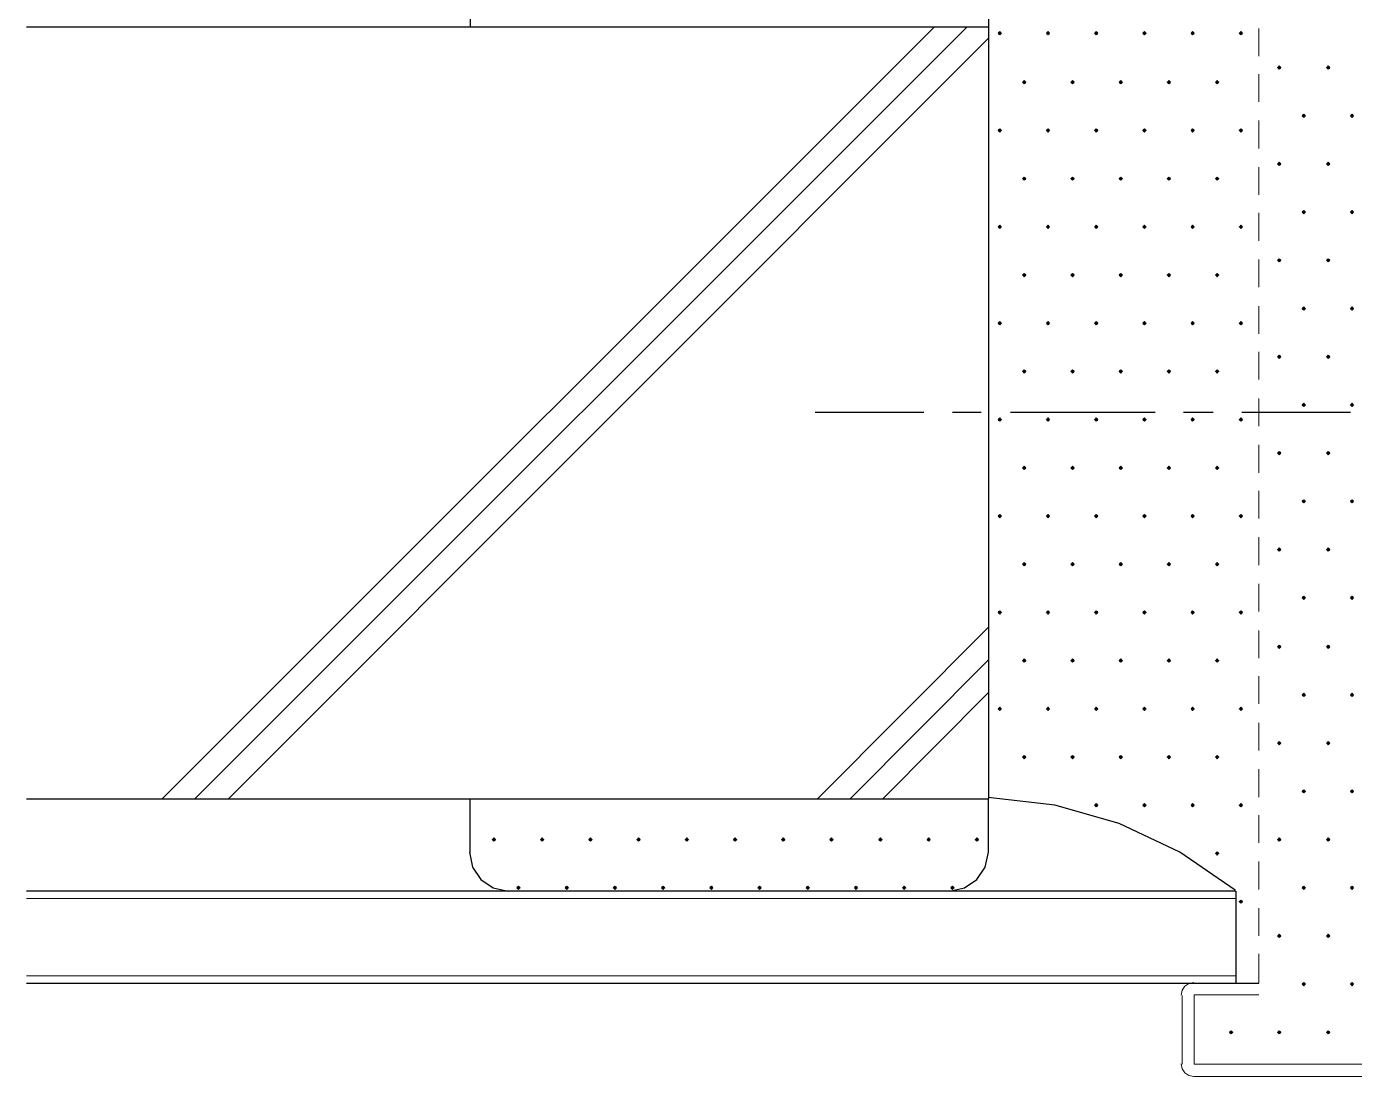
# Model space of a CAD drawing. Header units: millimetres. Extents: x 0 to 420, y 0 to 297.
# Drawn here: x 44.34 to 78.74, y 209.21 to 236.41 of the extents above; entities that cross this region are included whole.
import ezdxf

# ---------------------------------------------------------------- set-up
doc = ezdxf.new("R2010")
doc.units = ezdxf.units.MM

msp = doc.modelspace()

# ---------------------------------------------------------------- hatches: boundary and pattern name
for points in [[(69.554, 236.283), (69.533, 236.262), (69.511, 236.241), (69.533, 236.22), (69.554, 236.199), (69.575, 236.22), (69.596, 236.241), (69.575, 236.262), (69.554, 236.283)], [(70.803, 236.283), (70.781, 236.262), (70.76, 236.241), (70.781, 236.22), (70.803, 236.199), (70.824, 236.22), (70.845, 236.241), (70.824, 236.262), (70.803, 236.283)], [(72.051, 236.283), (72.03, 236.262), (72.009, 236.241), (72.03, 236.22), (72.051, 236.199), (72.073, 236.22), (72.094, 236.241), (72.073, 236.262), (72.051, 236.283)], [(73.3, 236.283), (73.279, 236.262), (73.258, 236.241), (73.279, 236.22), (73.3, 236.199), (73.321, 236.22), (73.343, 236.241), (73.321, 236.262), (73.3, 236.283)], [(74.549, 236.283), (74.528, 236.262), (74.507, 236.241), (74.528, 236.22), (74.549, 236.199), (74.57, 236.22), (74.591, 236.241), (74.57, 236.262), (74.549, 236.283)], [(75.798, 236.283), (75.777, 236.262), (75.756, 236.241), (75.777, 236.22), (75.798, 236.199), (75.819, 236.22), (75.84, 236.241), (75.819, 236.262), (75.798, 236.283)], [(76.793, 235.395), (76.771, 235.373), (76.75, 235.352), (76.771, 235.331), (76.793, 235.31), (76.814, 235.331), (76.835, 235.352), (76.814, 235.373), (76.793, 235.395)], [(78.063, 235.395), (78.042, 235.373), (78.02, 235.352), (78.042, 235.331), (78.063, 235.31), (78.084, 235.331), (78.105, 235.352), (78.084, 235.373), (78.063, 235.395)], [(70.189, 235.013), (70.168, 234.992), (70.146, 234.971), (70.168, 234.95), (70.189, 234.929), (70.21, 234.95), (70.231, 234.971), (70.21, 234.992), (70.189, 235.013)], [(71.438, 235.013), (71.416, 234.992), (71.395, 234.971), (71.416, 234.95), (71.438, 234.929), (71.459, 234.95), (71.48, 234.971), (71.459, 234.992), (71.438, 235.013)], [(72.686, 235.013), (72.665, 234.992), (72.644, 234.971), (72.665, 234.95), (72.686, 234.929), (72.708, 234.95), (72.729, 234.971), (72.708, 234.992), (72.686, 235.013)], [(73.935, 235.013), (73.914, 234.992), (73.893, 234.971), (73.914, 234.95), (73.935, 234.929), (73.956, 234.95), (73.978, 234.971), (73.956, 234.992), (73.935, 235.013)], [(75.184, 235.013), (75.163, 234.992), (75.142, 234.971), (75.163, 234.95), (75.184, 234.929), (75.205, 234.95), (75.226, 234.971), (75.205, 234.992), (75.184, 235.013)], [(77.428, 234.146), (77.407, 234.124), (77.385, 234.103), (77.407, 234.082), (77.428, 234.061), (77.449, 234.082), (77.47, 234.103), (77.449, 234.124), (77.428, 234.146)], [(78.677, 234.146), (78.655, 234.124), (78.634, 234.103), (78.655, 234.082), (78.677, 234.061), (78.698, 234.082), (78.719, 234.103), (78.698, 234.124), (78.677, 234.146)], [(69.554, 233.765), (69.533, 233.743), (69.511, 233.722), (69.533, 233.701), (69.554, 233.68), (69.575, 233.701), (69.596, 233.722), (69.575, 233.743), (69.554, 233.765)], [(70.803, 233.765), (70.781, 233.743), (70.76, 233.722), (70.781, 233.701), (70.803, 233.68), (70.824, 233.701), (70.845, 233.722), (70.824, 233.743), (70.803, 233.765)], [(72.051, 233.765), (72.03, 233.743), (72.009, 233.722), (72.03, 233.701), (72.051, 233.68), (72.073, 233.701), (72.094, 233.722), (72.073, 233.743), (72.051, 233.765)], [(73.3, 233.765), (73.279, 233.743), (73.258, 233.722), (73.279, 233.701), (73.3, 233.68), (73.321, 233.701), (73.343, 233.722), (73.321, 233.743), (73.3, 233.765)], [(74.549, 233.765), (74.528, 233.743), (74.507, 233.722), (74.528, 233.701), (74.549, 233.68), (74.57, 233.701), (74.591, 233.722), (74.57, 233.743), (74.549, 233.765)], [(75.798, 233.765), (75.777, 233.743), (75.756, 233.722), (75.777, 233.701), (75.798, 233.68), (75.819, 233.701), (75.84, 233.722), (75.819, 233.743), (75.798, 233.765)], [(76.793, 232.897), (76.771, 232.876), (76.75, 232.854), (76.771, 232.833), (76.793, 232.812), (76.814, 232.833), (76.835, 232.854), (76.814, 232.876), (76.793, 232.897)], [(78.063, 232.897), (78.042, 232.876), (78.02, 232.854), (78.042, 232.833), (78.063, 232.812), (78.084, 232.833), (78.105, 232.854), (78.084, 232.876), (78.063, 232.897)], [(70.189, 232.516), (70.168, 232.495), (70.146, 232.473), (70.168, 232.452), (70.189, 232.431), (70.21, 232.452), (70.231, 232.473), (70.21, 232.495), (70.189, 232.516)], [(71.438, 232.516), (71.416, 232.495), (71.395, 232.473), (71.416, 232.452), (71.438, 232.431), (71.459, 232.452), (71.48, 232.473), (71.459, 232.495), (71.438, 232.516)], [(72.686, 232.516), (72.665, 232.495), (72.644, 232.473), (72.665, 232.452), (72.686, 232.431), (72.708, 232.452), (72.729, 232.473), (72.708, 232.495), (72.686, 232.516)], [(73.935, 232.516), (73.914, 232.495), (73.893, 232.473), (73.914, 232.452), (73.935, 232.431), (73.956, 232.452), (73.978, 232.473), (73.956, 232.495), (73.935, 232.516)], [(75.184, 232.516), (75.163, 232.495), (75.142, 232.473), (75.163, 232.452), (75.184, 232.431), (75.205, 232.452), (75.226, 232.473), (75.205, 232.495), (75.184, 232.516)], [(77.428, 231.648), (77.407, 231.627), (77.385, 231.606), (77.407, 231.584), (77.428, 231.563), (77.449, 231.584), (77.47, 231.606), (77.449, 231.627), (77.428, 231.648)], [(78.677, 231.648), (78.655, 231.627), (78.634, 231.606), (78.655, 231.584), (78.677, 231.563), (78.698, 231.584), (78.719, 231.606), (78.698, 231.627), (78.677, 231.648)], [(69.554, 231.267), (69.533, 231.246), (69.511, 231.225), (69.533, 231.204), (69.554, 231.182), (69.575, 231.204), (69.596, 231.225), (69.575, 231.246), (69.554, 231.267)], [(70.803, 231.267), (70.781, 231.246), (70.76, 231.225), (70.781, 231.204), (70.803, 231.182), (70.824, 231.204), (70.845, 231.225), (70.824, 231.246), (70.803, 231.267)], [(72.051, 231.267), (72.03, 231.246), (72.009, 231.225), (72.03, 231.204), (72.051, 231.182), (72.073, 231.204), (72.094, 231.225), (72.073, 231.246), (72.051, 231.267)], [(73.3, 231.267), (73.279, 231.246), (73.258, 231.225), (73.279, 231.204), (73.3, 231.182), (73.321, 231.204), (73.343, 231.225), (73.321, 231.246), (73.3, 231.267)], [(74.549, 231.267), (74.528, 231.246), (74.507, 231.225), (74.528, 231.204), (74.549, 231.182), (74.57, 231.204), (74.591, 231.225), (74.57, 231.246), (74.549, 231.267)], [(75.798, 231.267), (75.777, 231.246), (75.756, 231.225), (75.777, 231.204), (75.798, 231.182), (75.819, 231.204), (75.84, 231.225), (75.819, 231.246), (75.798, 231.267)], [(76.793, 230.399), (76.771, 230.378), (76.75, 230.357), (76.771, 230.336), (76.793, 230.314), (76.814, 230.336), (76.835, 230.357), (76.814, 230.378), (76.793, 230.399)], [(78.063, 230.399), (78.042, 230.378), (78.02, 230.357), (78.042, 230.336), (78.063, 230.314), (78.084, 230.336), (78.105, 230.357), (78.084, 230.378), (78.063, 230.399)], [(70.189, 230.018), (70.168, 229.997), (70.146, 229.976), (70.168, 229.955), (70.189, 229.933), (70.21, 229.955), (70.231, 229.976), (70.21, 229.997), (70.189, 230.018)], [(71.438, 230.018), (71.416, 229.997), (71.395, 229.976), (71.416, 229.955), (71.438, 229.933), (71.459, 229.955), (71.48, 229.976), (71.459, 229.997), (71.438, 230.018)], [(72.686, 230.018), (72.665, 229.997), (72.644, 229.976), (72.665, 229.955), (72.686, 229.933), (72.708, 229.955), (72.729, 229.976), (72.708, 229.997), (72.686, 230.018)], [(73.935, 230.018), (73.914, 229.997), (73.893, 229.976), (73.914, 229.955), (73.935, 229.933), (73.956, 229.955), (73.978, 229.976), (73.956, 229.997), (73.935, 230.018)], [(75.184, 230.018), (75.163, 229.997), (75.142, 229.976), (75.163, 229.955), (75.184, 229.933), (75.205, 229.955), (75.226, 229.976), (75.205, 229.997), (75.184, 230.018)], [(77.428, 229.15), (77.407, 229.129), (77.385, 229.108), (77.407, 229.087), (77.428, 229.066), (77.449, 229.087), (77.47, 229.108), (77.449, 229.129), (77.428, 229.15)], [(78.677, 229.15), (78.655, 229.129), (78.634, 229.108), (78.655, 229.087), (78.677, 229.066), (78.698, 229.087), (78.719, 229.108), (78.698, 229.129), (78.677, 229.15)], [(69.554, 228.769), (69.533, 228.748), (69.511, 228.727), (69.533, 228.706), (69.554, 228.685), (69.575, 228.706), (69.596, 228.727), (69.575, 228.748), (69.554, 228.769)], [(70.803, 228.769), (70.781, 228.748), (70.76, 228.727), (70.781, 228.706), (70.803, 228.685), (70.824, 228.706), (70.845, 228.727), (70.824, 228.748), (70.803, 228.769)], [(72.051, 228.769), (72.03, 228.748), (72.009, 228.727), (72.03, 228.706), (72.051, 228.685), (72.073, 228.706), (72.094, 228.727), (72.073, 228.748), (72.051, 228.769)], [(73.3, 228.769), (73.279, 228.748), (73.258, 228.727), (73.279, 228.706), (73.3, 228.685), (73.321, 228.706), (73.343, 228.727), (73.321, 228.748), (73.3, 228.769)], [(74.549, 228.769), (74.528, 228.748), (74.507, 228.727), (74.528, 228.706), (74.549, 228.685), (74.57, 228.706), (74.591, 228.727), (74.57, 228.748), (74.549, 228.769)], [(75.798, 228.769), (75.777, 228.748), (75.756, 228.727), (75.777, 228.706), (75.798, 228.685), (75.819, 228.706), (75.84, 228.727), (75.819, 228.748), (75.798, 228.769)], [(76.793, 227.901), (76.771, 227.88), (76.75, 227.859), (76.771, 227.838), (76.793, 227.817), (76.814, 227.838), (76.835, 227.859), (76.814, 227.88), (76.793, 227.901)], [(78.063, 227.901), (78.042, 227.88), (78.02, 227.859), (78.042, 227.838), (78.063, 227.817), (78.084, 227.838), (78.105, 227.859), (78.084, 227.88), (78.063, 227.901)], [(70.189, 227.521), (70.168, 227.499), (70.146, 227.478), (70.168, 227.457), (70.189, 227.436), (70.21, 227.457), (70.231, 227.478), (70.21, 227.499), (70.189, 227.521)], [(71.438, 227.521), (71.416, 227.499), (71.395, 227.478), (71.416, 227.457), (71.438, 227.436), (71.459, 227.457), (71.48, 227.478), (71.459, 227.499), (71.438, 227.521)], [(72.686, 227.521), (72.665, 227.499), (72.644, 227.478), (72.665, 227.457), (72.686, 227.436), (72.708, 227.457), (72.729, 227.478), (72.708, 227.499), (72.686, 227.521)], [(73.935, 227.521), (73.914, 227.499), (73.893, 227.478), (73.914, 227.457), (73.935, 227.436), (73.956, 227.457), (73.978, 227.478), (73.956, 227.499), (73.935, 227.521)], [(75.184, 227.521), (75.163, 227.499), (75.142, 227.478), (75.163, 227.457), (75.184, 227.436), (75.205, 227.457), (75.226, 227.478), (75.205, 227.499), (75.184, 227.521)], [(77.428, 226.653), (77.407, 226.631), (77.385, 226.61), (77.407, 226.589), (77.428, 226.568), (77.449, 226.589), (77.47, 226.61), (77.449, 226.631), (77.428, 226.653)], [(78.677, 226.653), (78.655, 226.631), (78.634, 226.61), (78.655, 226.589), (78.677, 226.568), (78.698, 226.589), (78.719, 226.61), (78.698, 226.631), (78.677, 226.653)], [(69.554, 226.272), (69.533, 226.25), (69.511, 226.229), (69.533, 226.208), (69.554, 226.187), (69.575, 226.208), (69.596, 226.229), (69.575, 226.25), (69.554, 226.272)], [(70.803, 226.272), (70.781, 226.25), (70.76, 226.229), (70.781, 226.208), (70.803, 226.187), (70.824, 226.208), (70.845, 226.229), (70.824, 226.25), (70.803, 226.272)], [(72.051, 226.272), (72.03, 226.25), (72.009, 226.229), (72.03, 226.208), (72.051, 226.187), (72.073, 226.208), (72.094, 226.229), (72.073, 226.25), (72.051, 226.272)], [(73.3, 226.272), (73.279, 226.25), (73.258, 226.229), (73.279, 226.208), (73.3, 226.187), (73.321, 226.208), (73.343, 226.229), (73.321, 226.25), (73.3, 226.272)], [(74.549, 226.272), (74.528, 226.25), (74.507, 226.229), (74.528, 226.208), (74.549, 226.187), (74.57, 226.208), (74.591, 226.229), (74.57, 226.25), (74.549, 226.272)], [(75.798, 226.272), (75.777, 226.25), (75.756, 226.229), (75.777, 226.208), (75.798, 226.187), (75.819, 226.208), (75.84, 226.229), (75.819, 226.25), (75.798, 226.272)], [(76.793, 225.404), (76.771, 225.383), (76.75, 225.362), (76.771, 225.34), (76.793, 225.319), (76.814, 225.34), (76.835, 225.362), (76.814, 225.383), (76.793, 225.404)], [(78.063, 225.404), (78.042, 225.383), (78.02, 225.362), (78.042, 225.34), (78.063, 225.319), (78.084, 225.34), (78.105, 225.362), (78.084, 225.383), (78.063, 225.404)], [(70.189, 225.023), (70.168, 225.002), (70.146, 224.98), (70.168, 224.959), (70.189, 224.938), (70.21, 224.959), (70.231, 224.98), (70.21, 225.002), (70.189, 225.023)], [(71.438, 225.023), (71.416, 225.002), (71.395, 224.98), (71.416, 224.959), (71.438, 224.938), (71.459, 224.959), (71.48, 224.98), (71.459, 225.002), (71.438, 225.023)], [(72.686, 225.023), (72.665, 225.002), (72.644, 224.98), (72.665, 224.959), (72.686, 224.938), (72.708, 224.959), (72.729, 224.98), (72.708, 225.002), (72.686, 225.023)], [(73.935, 225.023), (73.914, 225.002), (73.893, 224.98), (73.914, 224.959), (73.935, 224.938), (73.956, 224.959), (73.978, 224.98), (73.956, 225.002), (73.935, 225.023)], [(75.184, 225.023), (75.163, 225.002), (75.142, 224.98), (75.163, 224.959), (75.184, 224.938), (75.205, 224.959), (75.226, 224.98), (75.205, 225.002), (75.184, 225.023)], [(77.428, 224.155), (77.407, 224.134), (77.385, 224.113), (77.407, 224.091), (77.428, 224.07), (77.449, 224.091), (77.47, 224.113), (77.449, 224.134), (77.428, 224.155)], [(78.677, 224.155), (78.655, 224.134), (78.634, 224.113), (78.655, 224.091), (78.677, 224.07), (78.698, 224.091), (78.719, 224.113), (78.698, 224.134), (78.677, 224.155)], [(69.554, 223.774), (69.533, 223.753), (69.511, 223.732), (69.533, 223.711), (69.554, 223.689), (69.575, 223.711), (69.596, 223.732), (69.575, 223.753), (69.554, 223.774)], [(70.803, 223.774), (70.781, 223.753), (70.76, 223.732), (70.781, 223.711), (70.803, 223.689), (70.824, 223.711), (70.845, 223.732), (70.824, 223.753), (70.803, 223.774)], [(72.051, 223.774), (72.03, 223.753), (72.009, 223.732), (72.03, 223.711), (72.051, 223.689), (72.073, 223.711), (72.094, 223.732), (72.073, 223.753), (72.051, 223.774)], [(73.3, 223.774), (73.279, 223.753), (73.258, 223.732), (73.279, 223.711), (73.3, 223.689), (73.321, 223.711), (73.343, 223.732), (73.321, 223.753), (73.3, 223.774)], [(74.549, 223.774), (74.528, 223.753), (74.507, 223.732), (74.528, 223.711), (74.549, 223.689), (74.57, 223.711), (74.591, 223.732), (74.57, 223.753), (74.549, 223.774)], [(75.798, 223.774), (75.777, 223.753), (75.756, 223.732), (75.777, 223.711), (75.798, 223.689), (75.819, 223.711), (75.84, 223.732), (75.819, 223.753), (75.798, 223.774)], [(76.793, 222.906), (76.771, 222.885), (76.75, 222.864), (76.771, 222.843), (76.793, 222.821), (76.814, 222.843), (76.835, 222.864), (76.814, 222.885), (76.793, 222.906)], [(78.063, 222.906), (78.042, 222.885), (78.02, 222.864), (78.042, 222.843), (78.063, 222.821), (78.084, 222.843), (78.105, 222.864), (78.084, 222.885), (78.063, 222.906)], [(70.189, 222.525), (70.168, 222.504), (70.146, 222.483), (70.168, 222.462), (70.189, 222.44), (70.21, 222.462), (70.231, 222.483), (70.21, 222.504), (70.189, 222.525)], [(71.438, 222.525), (71.416, 222.504), (71.395, 222.483), (71.416, 222.462), (71.438, 222.44), (71.459, 222.462), (71.48, 222.483), (71.459, 222.504), (71.438, 222.525)], [(72.686, 222.525), (72.665, 222.504), (72.644, 222.483), (72.665, 222.462), (72.686, 222.44), (72.708, 222.462), (72.729, 222.483), (72.708, 222.504), (72.686, 222.525)], [(73.935, 222.525), (73.914, 222.504), (73.893, 222.483), (73.914, 222.462), (73.935, 222.44), (73.956, 222.462), (73.978, 222.483), (73.956, 222.504), (73.935, 222.525)], [(75.184, 222.525), (75.163, 222.504), (75.142, 222.483), (75.163, 222.462), (75.184, 222.44), (75.205, 222.462), (75.226, 222.483), (75.205, 222.504), (75.184, 222.525)], [(77.428, 221.657), (77.407, 221.636), (77.385, 221.615), (77.407, 221.594), (77.428, 221.573), (77.449, 221.594), (77.47, 221.615), (77.449, 221.636), (77.428, 221.657)], [(78.677, 221.657), (78.655, 221.636), (78.634, 221.615), (78.655, 221.594), (78.677, 221.573), (78.698, 221.594), (78.719, 221.615), (78.698, 221.636), (78.677, 221.657)], [(69.554, 221.276), (69.533, 221.255), (69.511, 221.234), (69.533, 221.213), (69.554, 221.192), (69.575, 221.213), (69.596, 221.234), (69.575, 221.255), (69.554, 221.276)], [(70.803, 221.276), (70.781, 221.255), (70.76, 221.234), (70.781, 221.213), (70.803, 221.192), (70.824, 221.213), (70.845, 221.234), (70.824, 221.255), (70.803, 221.276)], [(72.051, 221.276), (72.03, 221.255), (72.009, 221.234), (72.03, 221.213), (72.051, 221.192), (72.073, 221.213), (72.094, 221.234), (72.073, 221.255), (72.051, 221.276)], [(73.3, 221.276), (73.279, 221.255), (73.258, 221.234), (73.279, 221.213), (73.3, 221.192), (73.321, 221.213), (73.343, 221.234), (73.321, 221.255), (73.3, 221.276)], [(74.549, 221.276), (74.528, 221.255), (74.507, 221.234), (74.528, 221.213), (74.549, 221.192), (74.57, 221.213), (74.591, 221.234), (74.57, 221.255), (74.549, 221.276)], [(75.798, 221.276), (75.777, 221.255), (75.756, 221.234), (75.777, 221.213), (75.798, 221.192), (75.819, 221.213), (75.84, 221.234), (75.819, 221.255), (75.798, 221.276)], [(76.793, 220.387), (76.771, 220.366), (76.75, 220.345), (76.771, 220.324), (76.793, 220.303), (76.814, 220.324), (76.835, 220.345), (76.814, 220.366), (76.793, 220.387)], [(78.063, 220.387), (78.042, 220.366), (78.02, 220.345), (78.042, 220.324), (78.063, 220.303), (78.084, 220.324), (78.105, 220.345), (78.084, 220.366), (78.063, 220.387)], [(70.189, 220.028), (70.168, 220.006), (70.146, 219.985), (70.168, 219.964), (70.189, 219.943), (70.21, 219.964), (70.231, 219.985), (70.21, 220.006), (70.189, 220.028)], [(71.438, 220.028), (71.416, 220.006), (71.395, 219.985), (71.416, 219.964), (71.438, 219.943), (71.459, 219.964), (71.48, 219.985), (71.459, 220.006), (71.438, 220.028)], [(72.686, 220.028), (72.665, 220.006), (72.644, 219.985), (72.665, 219.964), (72.686, 219.943), (72.708, 219.964), (72.729, 219.985), (72.708, 220.006), (72.686, 220.028)], [(73.935, 220.028), (73.914, 220.006), (73.893, 219.985), (73.914, 219.964), (73.935, 219.943), (73.956, 219.964), (73.978, 219.985), (73.956, 220.006), (73.935, 220.028)], [(75.184, 220.028), (75.163, 220.006), (75.142, 219.985), (75.163, 219.964), (75.184, 219.943), (75.205, 219.964), (75.226, 219.985), (75.205, 220.006), (75.184, 220.028)], [(77.428, 219.138), (77.407, 219.117), (77.385, 219.096), (77.407, 219.075), (77.428, 219.054), (77.449, 219.075), (77.47, 219.096), (77.449, 219.117), (77.428, 219.138)], [(78.677, 219.138), (78.655, 219.117), (78.634, 219.096), (78.655, 219.075), (78.677, 219.054), (78.698, 219.075), (78.719, 219.096), (78.698, 219.117), (78.677, 219.138)], [(69.554, 218.779), (69.533, 218.757), (69.511, 218.736), (69.533, 218.715), (69.554, 218.694), (69.575, 218.715), (69.596, 218.736), (69.575, 218.757), (69.554, 218.779)], [(70.803, 218.779), (70.781, 218.757), (70.76, 218.736), (70.781, 218.715), (70.803, 218.694), (70.824, 218.715), (70.845, 218.736), (70.824, 218.757), (70.803, 218.779)], [(72.051, 218.779), (72.03, 218.757), (72.009, 218.736), (72.03, 218.715), (72.051, 218.694), (72.073, 218.715), (72.094, 218.736), (72.073, 218.757), (72.051, 218.779)], [(73.3, 218.779), (73.279, 218.757), (73.258, 218.736), (73.279, 218.715), (73.3, 218.694), (73.321, 218.715), (73.343, 218.736), (73.321, 218.757), (73.3, 218.779)], [(74.549, 218.779), (74.528, 218.757), (74.507, 218.736), (74.528, 218.715), (74.549, 218.694), (74.57, 218.715), (74.591, 218.736), (74.57, 218.757), (74.549, 218.779)], [(75.798, 218.779), (75.777, 218.757), (75.756, 218.736), (75.777, 218.715), (75.798, 218.694), (75.819, 218.715), (75.84, 218.736), (75.819, 218.757), (75.798, 218.779)], [(76.793, 217.89), (76.771, 217.868), (76.75, 217.847), (76.771, 217.826), (76.793, 217.805), (76.814, 217.826), (76.835, 217.847), (76.814, 217.868), (76.793, 217.89)], [(78.063, 217.89), (78.042, 217.868), (78.02, 217.847), (78.042, 217.826), (78.063, 217.805), (78.084, 217.826), (78.105, 217.847), (78.084, 217.868), (78.063, 217.89)], [(70.189, 217.53), (70.168, 217.509), (70.146, 217.487), (70.168, 217.466), (70.189, 217.445), (70.21, 217.466), (70.231, 217.487), (70.21, 217.509), (70.189, 217.53)], [(71.438, 217.53), (71.416, 217.509), (71.395, 217.487), (71.416, 217.466), (71.438, 217.445), (71.459, 217.466), (71.48, 217.487), (71.459, 217.509), (71.438, 217.53)], [(72.686, 217.53), (72.665, 217.509), (72.644, 217.487), (72.665, 217.466), (72.686, 217.445), (72.708, 217.466), (72.729, 217.487), (72.708, 217.509), (72.686, 217.53)], [(73.935, 217.53), (73.914, 217.509), (73.893, 217.487), (73.914, 217.466), (73.935, 217.445), (73.956, 217.466), (73.978, 217.487), (73.956, 217.509), (73.935, 217.53)], [(75.184, 217.53), (75.163, 217.509), (75.142, 217.487), (75.163, 217.466), (75.184, 217.445), (75.205, 217.466), (75.226, 217.487), (75.205, 217.509), (75.184, 217.53)], [(77.428, 216.641), (77.407, 216.62), (77.385, 216.598), (77.407, 216.577), (77.428, 216.556), (77.449, 216.577), (77.47, 216.598), (77.449, 216.62), (77.428, 216.641)], [(78.677, 216.641), (78.655, 216.62), (78.634, 216.598), (78.655, 216.577), (78.677, 216.556), (78.698, 216.577), (78.719, 216.598), (78.698, 216.62), (78.677, 216.641)], [(72.051, 216.281), (72.03, 216.26), (72.009, 216.239), (72.03, 216.217), (72.051, 216.196), (72.073, 216.217), (72.094, 216.239), (72.073, 216.26), (72.051, 216.281)], [(73.3, 216.281), (73.279, 216.26), (73.258, 216.239), (73.279, 216.217), (73.3, 216.196), (73.321, 216.217), (73.343, 216.239), (73.321, 216.26), (73.3, 216.281)], [(74.549, 216.281), (74.528, 216.26), (74.507, 216.239), (74.528, 216.217), (74.549, 216.196), (74.57, 216.217), (74.591, 216.239), (74.57, 216.26), (74.549, 216.281)], [(75.798, 216.281), (75.777, 216.26), (75.756, 216.239), (75.777, 216.217), (75.798, 216.196), (75.819, 216.217), (75.84, 216.239), (75.819, 216.26), (75.798, 216.281)], [(56.452, 215.392), (56.43, 215.371), (56.409, 215.35), (56.43, 215.329), (56.452, 215.307), (56.473, 215.329), (56.494, 215.35), (56.473, 215.371), (56.452, 215.392)], [(57.7, 215.392), (57.679, 215.371), (57.658, 215.35), (57.679, 215.329), (57.7, 215.307), (57.721, 215.329), (57.743, 215.35), (57.721, 215.371), (57.7, 215.392)], [(58.949, 215.392), (58.928, 215.371), (58.907, 215.35), (58.928, 215.329), (58.949, 215.307), (58.97, 215.329), (58.992, 215.35), (58.97, 215.371), (58.949, 215.392)], [(60.198, 215.392), (60.177, 215.371), (60.156, 215.35), (60.177, 215.329), (60.198, 215.307), (60.219, 215.329), (60.24, 215.35), (60.219, 215.371), (60.198, 215.392)], [(61.447, 215.392), (61.426, 215.371), (61.404, 215.35), (61.426, 215.329), (61.447, 215.307), (61.468, 215.329), (61.489, 215.35), (61.468, 215.371), (61.447, 215.392)], [(62.696, 215.392), (62.675, 215.371), (62.653, 215.35), (62.675, 215.329), (62.696, 215.307), (62.717, 215.329), (62.738, 215.35), (62.717, 215.371), (62.696, 215.392)], [(63.945, 215.392), (63.923, 215.371), (63.902, 215.35), (63.923, 215.329), (63.945, 215.307), (63.966, 215.329), (63.987, 215.35), (63.966, 215.371), (63.945, 215.392)], [(65.193, 215.392), (65.172, 215.371), (65.151, 215.35), (65.172, 215.329), (65.193, 215.307), (65.215, 215.329), (65.236, 215.35), (65.215, 215.371), (65.193, 215.392)], [(66.463, 215.392), (66.442, 215.371), (66.421, 215.35), (66.442, 215.329), (66.463, 215.307), (66.485, 215.329), (66.506, 215.35), (66.485, 215.371), (66.463, 215.392)], [(67.712, 215.392), (67.691, 215.371), (67.67, 215.35), (67.691, 215.329), (67.712, 215.307), (67.733, 215.329), (67.754, 215.35), (67.733, 215.371), (67.712, 215.392)], [(68.961, 215.392), (68.94, 215.371), (68.919, 215.35), (68.94, 215.329), (68.961, 215.307), (68.982, 215.329), (69.003, 215.35), (68.982, 215.371), (68.961, 215.392)], [(76.793, 215.392), (76.771, 215.371), (76.75, 215.35), (76.771, 215.329), (76.793, 215.307), (76.814, 215.329), (76.835, 215.35), (76.814, 215.371), (76.793, 215.392)], [(78.063, 215.392), (78.042, 215.371), (78.02, 215.35), (78.042, 215.329), (78.063, 215.307), (78.084, 215.329), (78.105, 215.35), (78.084, 215.371), (78.063, 215.392)], [(75.184, 215.032), (75.163, 215.011), (75.142, 214.99), (75.163, 214.969), (75.184, 214.947), (75.205, 214.969), (75.226, 214.99), (75.205, 215.011), (75.184, 215.032)], [(57.087, 214.143), (57.065, 214.122), (57.044, 214.101), (57.065, 214.08), (57.087, 214.058), (57.108, 214.08), (57.129, 214.101), (57.108, 214.122), (57.087, 214.143)], [(58.335, 214.143), (58.314, 214.122), (58.293, 214.101), (58.314, 214.08), (58.335, 214.058), (58.357, 214.08), (58.378, 214.101), (58.357, 214.122), (58.335, 214.143)], [(59.584, 214.143), (59.563, 214.122), (59.542, 214.101), (59.563, 214.08), (59.584, 214.058), (59.605, 214.08), (59.627, 214.101), (59.605, 214.122), (59.584, 214.143)], [(60.833, 214.143), (60.812, 214.122), (60.791, 214.101), (60.812, 214.08), (60.833, 214.058), (60.854, 214.08), (60.875, 214.101), (60.854, 214.122), (60.833, 214.143)], [(62.082, 214.143), (62.061, 214.122), (62.04, 214.101), (62.061, 214.08), (62.082, 214.058), (62.103, 214.08), (62.124, 214.101), (62.103, 214.122), (62.082, 214.143)], [(63.331, 214.143), (63.31, 214.122), (63.288, 214.101), (63.31, 214.08), (63.331, 214.058), (63.352, 214.08), (63.373, 214.101), (63.352, 214.122), (63.331, 214.143)], [(64.579, 214.143), (64.558, 214.122), (64.537, 214.101), (64.558, 214.08), (64.579, 214.058), (64.601, 214.08), (64.622, 214.101), (64.601, 214.122), (64.579, 214.143)], [(65.828, 214.143), (65.807, 214.122), (65.786, 214.101), (65.807, 214.08), (65.828, 214.058), (65.85, 214.08), (65.871, 214.101), (65.85, 214.122), (65.828, 214.143)], [(67.077, 214.143), (67.056, 214.122), (67.035, 214.101), (67.056, 214.08), (67.077, 214.058), (67.098, 214.08), (67.12, 214.101), (67.098, 214.122), (67.077, 214.143)], [(68.326, 214.143), (68.305, 214.122), (68.284, 214.101), (68.305, 214.08), (68.326, 214.058), (68.347, 214.08), (68.368, 214.101), (68.347, 214.122), (68.326, 214.143)], [(77.428, 214.143), (77.407, 214.122), (77.385, 214.101), (77.407, 214.08), (77.428, 214.058), (77.449, 214.08), (77.47, 214.101), (77.449, 214.122), (77.428, 214.143)], [(78.677, 214.143), (78.655, 214.122), (78.634, 214.101), (78.655, 214.08), (78.677, 214.058), (78.698, 214.08), (78.719, 214.101), (78.698, 214.122), (78.677, 214.143)], [(75.798, 213.783), (75.777, 213.762), (75.756, 213.741), (75.777, 213.72), (75.798, 213.699), (75.819, 213.72), (75.84, 213.741), (75.819, 213.762), (75.798, 213.783)], [(76.793, 212.894), (76.771, 212.873), (76.75, 212.852), (76.771, 212.831), (76.793, 212.81), (76.814, 212.831), (76.835, 212.852), (76.814, 212.873), (76.793, 212.894)], [(78.063, 212.894), (78.042, 212.873), (78.02, 212.852), (78.042, 212.831), (78.063, 212.81), (78.084, 212.831), (78.105, 212.852), (78.084, 212.873), (78.063, 212.894)], [(77.428, 211.646), (77.407, 211.624), (77.385, 211.603), (77.407, 211.582), (77.428, 211.561), (77.449, 211.582), (77.47, 211.603), (77.449, 211.624), (77.428, 211.646)], [(78.677, 211.646), (78.655, 211.624), (78.634, 211.603), (78.655, 211.582), (78.677, 211.561), (78.698, 211.582), (78.719, 211.603), (78.698, 211.624), (78.677, 211.646)], [(75.544, 210.397), (75.523, 210.375), (75.502, 210.354), (75.523, 210.333), (75.544, 210.312), (75.565, 210.333), (75.586, 210.354), (75.565, 210.375), (75.544, 210.397)], [(76.793, 210.397), (76.771, 210.375), (76.75, 210.354), (76.771, 210.333), (76.793, 210.312), (76.814, 210.333), (76.835, 210.354), (76.814, 210.375), (76.793, 210.397)], [(78.063, 210.397), (78.042, 210.375), (78.02, 210.354), (78.042, 210.333), (78.063, 210.312), (78.084, 210.333), (78.105, 210.354), (78.084, 210.375), (78.063, 210.397)]]:
    msp.add_hatch(color=7).paths.add_polyline_path(points)

# ---------------------------------------------------------------- linework, layer by layer
at = {"lineweight": 30}
for points in [[(55.838, 237.807), (55.838, 236.411)], [(69.257, 237.807), (69.257, 236.411)], [(55.838, 215.011), (55.838, 216.408)], [(75.653, 214.042), (74.214, 215.025), (72.646, 215.761), (70.981, 216.237), (69.25, 216.443)], [(69.257, 215.011), (69.257, 216.408)], [(55.817, 215.022), (55.896, 214.63), (56.111, 214.311), (56.431, 214.095), (56.822, 214.016)], [(68.252, 214.016), (68.643, 214.095), (68.963, 214.311), (69.178, 214.63), (69.257, 215.022)], [(75.671, 214.016), (44.344, 214.016)], [(75.671, 214.016), (75.671, 211.624)], [(44.344, 211.624), (76.263, 211.624)]]:
    msp.add_lwpolyline(points, dxfattribs=at)
at = {"lineweight": 25}
for points in [[(44.344, 236.411), (69.257, 236.411)], [(69.257, 236.411), (69.257, 216.408)], [(64.77, 226.42), (67.585, 226.42)], [(68.326, 226.42), (69.067, 226.42)], [(69.829, 226.42), (73.575, 226.42)], [(74.316, 226.42), (75.078, 226.42)], [(75.819, 226.42), (78.634, 226.42)], [(44.344, 216.408), (69.257, 216.408)]]:
    msp.add_lwpolyline(points, dxfattribs=at)
at = {"lineweight": 13}
for points in [[(47.858, 216.408), (67.86, 236.411)], [(48.705, 216.408), (68.707, 236.411)], [(76.263, 235.648), (76.263, 236.368)], [(49.572, 216.408), (69.257, 236.114)], [(76.263, 234.463), (76.263, 235.183)], [(76.263, 233.257), (76.263, 233.976)], [(76.263, 232.05), (76.263, 232.77)], [(76.263, 230.865), (76.263, 231.584)], [(76.263, 229.658), (76.263, 230.378)], [(76.263, 228.452), (76.263, 229.171)], [(76.263, 227.266), (76.263, 227.986)], [(76.263, 226.06), (76.263, 226.78)], [(76.263, 224.854), (76.263, 225.573)], [(76.263, 223.668), (76.263, 224.388)], [(76.263, 222.462), (76.263, 223.181)], [(76.263, 221.255), (76.263, 221.975)], [(64.834, 216.408), (69.257, 220.853)], [(76.263, 220.049), (76.263, 220.768)], [(65.68, 216.408), (69.257, 220.006)], [(76.263, 218.863), (76.263, 219.583)], [(66.527, 216.408), (69.257, 219.16)], [(76.263, 217.657), (76.263, 218.376)], [(76.263, 216.45), (76.263, 217.17)], [(76.263, 215.265), (76.263, 215.985)], [(76.263, 214.058), (76.263, 214.778)], [(44.344, 213.826), (75.671, 213.826)], [(76.263, 212.852), (76.263, 213.572)], [(76.263, 211.624), (76.263, 212.386)], [(44.344, 211.815), (75.671, 211.815)], [(74.581, 211.646), (74.453, 211.62), (74.349, 211.549), (74.278, 211.445), (74.253, 211.317)], [(74.274, 211.307), (74.274, 209.529)], [(74.591, 211.328), (76.263, 211.328)], [(74.591, 209.529), (74.591, 211.328)], [(74.253, 209.539), (74.278, 209.412), (74.349, 209.307), (74.453, 209.237), (74.581, 209.211)], [(78.952, 209.529), (74.591, 209.529)], [(74.591, 209.211), (78.952, 209.211)]]:
    msp.add_lwpolyline(points, dxfattribs=at)
at = {"lineweight": 0}
for points in [[(69.554, 236.283), (69.533, 236.262), (69.511, 236.241), (69.533, 236.22), (69.554, 236.199), (69.575, 236.22), (69.596, 236.241), (69.575, 236.262)], [(70.803, 236.283), (70.781, 236.262), (70.76, 236.241), (70.781, 236.22), (70.803, 236.199), (70.824, 236.22), (70.845, 236.241), (70.824, 236.262)], [(72.051, 236.283), (72.03, 236.262), (72.009, 236.241), (72.03, 236.22), (72.051, 236.199), (72.073, 236.22), (72.094, 236.241), (72.073, 236.262)], [(73.3, 236.283), (73.279, 236.262), (73.258, 236.241), (73.279, 236.22), (73.3, 236.199), (73.321, 236.22), (73.343, 236.241), (73.321, 236.262)], [(74.549, 236.283), (74.528, 236.262), (74.507, 236.241), (74.528, 236.22), (74.549, 236.199), (74.57, 236.22), (74.591, 236.241), (74.57, 236.262)], [(75.798, 236.283), (75.777, 236.262), (75.756, 236.241), (75.777, 236.22), (75.798, 236.199), (75.819, 236.22), (75.84, 236.241), (75.819, 236.262)], [(76.793, 235.395), (76.771, 235.373), (76.75, 235.352), (76.771, 235.331), (76.793, 235.31), (76.814, 235.331), (76.835, 235.352), (76.814, 235.373)], [(78.063, 235.395), (78.042, 235.373), (78.02, 235.352), (78.042, 235.331), (78.063, 235.31), (78.084, 235.331), (78.105, 235.352), (78.084, 235.373)], [(70.189, 235.013), (70.168, 234.992), (70.146, 234.971), (70.168, 234.95), (70.189, 234.929), (70.21, 234.95), (70.231, 234.971), (70.21, 234.992)], [(71.438, 235.013), (71.416, 234.992), (71.395, 234.971), (71.416, 234.95), (71.438, 234.929), (71.459, 234.95), (71.48, 234.971), (71.459, 234.992)], [(72.686, 235.013), (72.665, 234.992), (72.644, 234.971), (72.665, 234.95), (72.686, 234.929), (72.708, 234.95), (72.729, 234.971), (72.708, 234.992)], [(73.935, 235.013), (73.914, 234.992), (73.893, 234.971), (73.914, 234.95), (73.935, 234.929), (73.956, 234.95), (73.978, 234.971), (73.956, 234.992)], [(75.184, 235.013), (75.163, 234.992), (75.142, 234.971), (75.163, 234.95), (75.184, 234.929), (75.205, 234.95), (75.226, 234.971), (75.205, 234.992)], [(77.428, 234.146), (77.407, 234.124), (77.385, 234.103), (77.407, 234.082), (77.428, 234.061), (77.449, 234.082), (77.47, 234.103), (77.449, 234.124)], [(78.677, 234.146), (78.655, 234.124), (78.634, 234.103), (78.655, 234.082), (78.677, 234.061), (78.698, 234.082), (78.719, 234.103), (78.698, 234.124)], [(69.554, 233.765), (69.533, 233.743), (69.511, 233.722), (69.533, 233.701), (69.554, 233.68), (69.575, 233.701), (69.596, 233.722), (69.575, 233.743)], [(70.803, 233.765), (70.781, 233.743), (70.76, 233.722), (70.781, 233.701), (70.803, 233.68), (70.824, 233.701), (70.845, 233.722), (70.824, 233.743)], [(72.051, 233.765), (72.03, 233.743), (72.009, 233.722), (72.03, 233.701), (72.051, 233.68), (72.073, 233.701), (72.094, 233.722), (72.073, 233.743)], [(73.3, 233.765), (73.279, 233.743), (73.258, 233.722), (73.279, 233.701), (73.3, 233.68), (73.321, 233.701), (73.343, 233.722), (73.321, 233.743)], [(74.549, 233.765), (74.528, 233.743), (74.507, 233.722), (74.528, 233.701), (74.549, 233.68), (74.57, 233.701), (74.591, 233.722), (74.57, 233.743)], [(75.798, 233.765), (75.777, 233.743), (75.756, 233.722), (75.777, 233.701), (75.798, 233.68), (75.819, 233.701), (75.84, 233.722), (75.819, 233.743)], [(76.793, 232.897), (76.771, 232.876), (76.75, 232.854), (76.771, 232.833), (76.793, 232.812), (76.814, 232.833), (76.835, 232.854), (76.814, 232.876)], [(78.063, 232.897), (78.042, 232.876), (78.02, 232.854), (78.042, 232.833), (78.063, 232.812), (78.084, 232.833), (78.105, 232.854), (78.084, 232.876)], [(70.189, 232.516), (70.168, 232.495), (70.146, 232.473), (70.168, 232.452), (70.189, 232.431), (70.21, 232.452), (70.231, 232.473), (70.21, 232.495)], [(71.438, 232.516), (71.416, 232.495), (71.395, 232.473), (71.416, 232.452), (71.438, 232.431), (71.459, 232.452), (71.48, 232.473), (71.459, 232.495)], [(72.686, 232.516), (72.665, 232.495), (72.644, 232.473), (72.665, 232.452), (72.686, 232.431), (72.708, 232.452), (72.729, 232.473), (72.708, 232.495)], [(73.935, 232.516), (73.914, 232.495), (73.893, 232.473), (73.914, 232.452), (73.935, 232.431), (73.956, 232.452), (73.978, 232.473), (73.956, 232.495)], [(75.184, 232.516), (75.163, 232.495), (75.142, 232.473), (75.163, 232.452), (75.184, 232.431), (75.205, 232.452), (75.226, 232.473), (75.205, 232.495)], [(77.428, 231.648), (77.407, 231.627), (77.385, 231.606), (77.407, 231.584), (77.428, 231.563), (77.449, 231.584), (77.47, 231.606), (77.449, 231.627)], [(78.677, 231.648), (78.655, 231.627), (78.634, 231.606), (78.655, 231.584), (78.677, 231.563), (78.698, 231.584), (78.719, 231.606), (78.698, 231.627)], [(69.554, 231.267), (69.533, 231.246), (69.511, 231.225), (69.533, 231.204), (69.554, 231.182), (69.575, 231.204), (69.596, 231.225), (69.575, 231.246)], [(70.803, 231.267), (70.781, 231.246), (70.76, 231.225), (70.781, 231.204), (70.803, 231.182), (70.824, 231.204), (70.845, 231.225), (70.824, 231.246)], [(72.051, 231.267), (72.03, 231.246), (72.009, 231.225), (72.03, 231.204), (72.051, 231.182), (72.073, 231.204), (72.094, 231.225), (72.073, 231.246)], [(73.3, 231.267), (73.279, 231.246), (73.258, 231.225), (73.279, 231.204), (73.3, 231.182), (73.321, 231.204), (73.343, 231.225), (73.321, 231.246)], [(74.549, 231.267), (74.528, 231.246), (74.507, 231.225), (74.528, 231.204), (74.549, 231.182), (74.57, 231.204), (74.591, 231.225), (74.57, 231.246)], [(75.798, 231.267), (75.777, 231.246), (75.756, 231.225), (75.777, 231.204), (75.798, 231.182), (75.819, 231.204), (75.84, 231.225), (75.819, 231.246)], [(76.793, 230.399), (76.771, 230.378), (76.75, 230.357), (76.771, 230.336), (76.793, 230.314), (76.814, 230.336), (76.835, 230.357), (76.814, 230.378)], [(78.063, 230.399), (78.042, 230.378), (78.02, 230.357), (78.042, 230.336), (78.063, 230.314), (78.084, 230.336), (78.105, 230.357), (78.084, 230.378)], [(70.189, 230.018), (70.168, 229.997), (70.146, 229.976), (70.168, 229.955), (70.189, 229.933), (70.21, 229.955), (70.231, 229.976), (70.21, 229.997)], [(71.438, 230.018), (71.416, 229.997), (71.395, 229.976), (71.416, 229.955), (71.438, 229.933), (71.459, 229.955), (71.48, 229.976), (71.459, 229.997)], [(72.686, 230.018), (72.665, 229.997), (72.644, 229.976), (72.665, 229.955), (72.686, 229.933), (72.708, 229.955), (72.729, 229.976), (72.708, 229.997)], [(73.935, 230.018), (73.914, 229.997), (73.893, 229.976), (73.914, 229.955), (73.935, 229.933), (73.956, 229.955), (73.978, 229.976), (73.956, 229.997)], [(75.184, 230.018), (75.163, 229.997), (75.142, 229.976), (75.163, 229.955), (75.184, 229.933), (75.205, 229.955), (75.226, 229.976), (75.205, 229.997)], [(77.428, 229.15), (77.407, 229.129), (77.385, 229.108), (77.407, 229.087), (77.428, 229.066), (77.449, 229.087), (77.47, 229.108), (77.449, 229.129)], [(78.677, 229.15), (78.655, 229.129), (78.634, 229.108), (78.655, 229.087), (78.677, 229.066), (78.698, 229.087), (78.719, 229.108), (78.698, 229.129)], [(69.554, 228.769), (69.533, 228.748), (69.511, 228.727), (69.533, 228.706), (69.554, 228.685), (69.575, 228.706), (69.596, 228.727), (69.575, 228.748)], [(70.803, 228.769), (70.781, 228.748), (70.76, 228.727), (70.781, 228.706), (70.803, 228.685), (70.824, 228.706), (70.845, 228.727), (70.824, 228.748)], [(72.051, 228.769), (72.03, 228.748), (72.009, 228.727), (72.03, 228.706), (72.051, 228.685), (72.073, 228.706), (72.094, 228.727), (72.073, 228.748)], [(73.3, 228.769), (73.279, 228.748), (73.258, 228.727), (73.279, 228.706), (73.3, 228.685), (73.321, 228.706), (73.343, 228.727), (73.321, 228.748)], [(74.549, 228.769), (74.528, 228.748), (74.507, 228.727), (74.528, 228.706), (74.549, 228.685), (74.57, 228.706), (74.591, 228.727), (74.57, 228.748)], [(75.798, 228.769), (75.777, 228.748), (75.756, 228.727), (75.777, 228.706), (75.798, 228.685), (75.819, 228.706), (75.84, 228.727), (75.819, 228.748)], [(76.793, 227.901), (76.771, 227.88), (76.75, 227.859), (76.771, 227.838), (76.793, 227.817), (76.814, 227.838), (76.835, 227.859), (76.814, 227.88)], [(78.063, 227.901), (78.042, 227.88), (78.02, 227.859), (78.042, 227.838), (78.063, 227.817), (78.084, 227.838), (78.105, 227.859), (78.084, 227.88)], [(70.189, 227.521), (70.168, 227.499), (70.146, 227.478), (70.168, 227.457), (70.189, 227.436), (70.21, 227.457), (70.231, 227.478), (70.21, 227.499)], [(71.438, 227.521), (71.416, 227.499), (71.395, 227.478), (71.416, 227.457), (71.438, 227.436), (71.459, 227.457), (71.48, 227.478), (71.459, 227.499)], [(72.686, 227.521), (72.665, 227.499), (72.644, 227.478), (72.665, 227.457), (72.686, 227.436), (72.708, 227.457), (72.729, 227.478), (72.708, 227.499)], [(73.935, 227.521), (73.914, 227.499), (73.893, 227.478), (73.914, 227.457), (73.935, 227.436), (73.956, 227.457), (73.978, 227.478), (73.956, 227.499)], [(75.184, 227.521), (75.163, 227.499), (75.142, 227.478), (75.163, 227.457), (75.184, 227.436), (75.205, 227.457), (75.226, 227.478), (75.205, 227.499)], [(77.428, 226.653), (77.407, 226.631), (77.385, 226.61), (77.407, 226.589), (77.428, 226.568), (77.449, 226.589), (77.47, 226.61), (77.449, 226.631)], [(78.677, 226.653), (78.655, 226.631), (78.634, 226.61), (78.655, 226.589), (78.677, 226.568), (78.698, 226.589), (78.719, 226.61), (78.698, 226.631)], [(69.554, 226.272), (69.533, 226.25), (69.511, 226.229), (69.533, 226.208), (69.554, 226.187), (69.575, 226.208), (69.596, 226.229), (69.575, 226.25)], [(70.803, 226.272), (70.781, 226.25), (70.76, 226.229), (70.781, 226.208), (70.803, 226.187), (70.824, 226.208), (70.845, 226.229), (70.824, 226.25)], [(72.051, 226.272), (72.03, 226.25), (72.009, 226.229), (72.03, 226.208), (72.051, 226.187), (72.073, 226.208), (72.094, 226.229), (72.073, 226.25)], [(73.3, 226.272), (73.279, 226.25), (73.258, 226.229), (73.279, 226.208), (73.3, 226.187), (73.321, 226.208), (73.343, 226.229), (73.321, 226.25)], [(74.549, 226.272), (74.528, 226.25), (74.507, 226.229), (74.528, 226.208), (74.549, 226.187), (74.57, 226.208), (74.591, 226.229), (74.57, 226.25)], [(75.798, 226.272), (75.777, 226.25), (75.756, 226.229), (75.777, 226.208), (75.798, 226.187), (75.819, 226.208), (75.84, 226.229), (75.819, 226.25)], [(76.793, 225.404), (76.771, 225.383), (76.75, 225.362), (76.771, 225.34), (76.793, 225.319), (76.814, 225.34), (76.835, 225.362), (76.814, 225.383)], [(78.063, 225.404), (78.042, 225.383), (78.02, 225.362), (78.042, 225.34), (78.063, 225.319), (78.084, 225.34), (78.105, 225.362), (78.084, 225.383)], [(70.189, 225.023), (70.168, 225.002), (70.146, 224.98), (70.168, 224.959), (70.189, 224.938), (70.21, 224.959), (70.231, 224.98), (70.21, 225.002)], [(71.438, 225.023), (71.416, 225.002), (71.395, 224.98), (71.416, 224.959), (71.438, 224.938), (71.459, 224.959), (71.48, 224.98), (71.459, 225.002)], [(72.686, 225.023), (72.665, 225.002), (72.644, 224.98), (72.665, 224.959), (72.686, 224.938), (72.708, 224.959), (72.729, 224.98), (72.708, 225.002)], [(73.935, 225.023), (73.914, 225.002), (73.893, 224.98), (73.914, 224.959), (73.935, 224.938), (73.956, 224.959), (73.978, 224.98), (73.956, 225.002)], [(75.184, 225.023), (75.163, 225.002), (75.142, 224.98), (75.163, 224.959), (75.184, 224.938), (75.205, 224.959), (75.226, 224.98), (75.205, 225.002)], [(77.428, 224.155), (77.407, 224.134), (77.385, 224.113), (77.407, 224.091), (77.428, 224.07), (77.449, 224.091), (77.47, 224.113), (77.449, 224.134)], [(78.677, 224.155), (78.655, 224.134), (78.634, 224.113), (78.655, 224.091), (78.677, 224.07), (78.698, 224.091), (78.719, 224.113), (78.698, 224.134)], [(69.554, 223.774), (69.533, 223.753), (69.511, 223.732), (69.533, 223.711), (69.554, 223.689), (69.575, 223.711), (69.596, 223.732), (69.575, 223.753)], [(70.803, 223.774), (70.781, 223.753), (70.76, 223.732), (70.781, 223.711), (70.803, 223.689), (70.824, 223.711), (70.845, 223.732), (70.824, 223.753)], [(72.051, 223.774), (72.03, 223.753), (72.009, 223.732), (72.03, 223.711), (72.051, 223.689), (72.073, 223.711), (72.094, 223.732), (72.073, 223.753)], [(73.3, 223.774), (73.279, 223.753), (73.258, 223.732), (73.279, 223.711), (73.3, 223.689), (73.321, 223.711), (73.343, 223.732), (73.321, 223.753)], [(74.549, 223.774), (74.528, 223.753), (74.507, 223.732), (74.528, 223.711), (74.549, 223.689), (74.57, 223.711), (74.591, 223.732), (74.57, 223.753)], [(75.798, 223.774), (75.777, 223.753), (75.756, 223.732), (75.777, 223.711), (75.798, 223.689), (75.819, 223.711), (75.84, 223.732), (75.819, 223.753)], [(76.793, 222.906), (76.771, 222.885), (76.75, 222.864), (76.771, 222.843), (76.793, 222.821), (76.814, 222.843), (76.835, 222.864), (76.814, 222.885)], [(78.063, 222.906), (78.042, 222.885), (78.02, 222.864), (78.042, 222.843), (78.063, 222.821), (78.084, 222.843), (78.105, 222.864), (78.084, 222.885)], [(70.189, 222.525), (70.168, 222.504), (70.146, 222.483), (70.168, 222.462), (70.189, 222.44), (70.21, 222.462), (70.231, 222.483), (70.21, 222.504)], [(71.438, 222.525), (71.416, 222.504), (71.395, 222.483), (71.416, 222.462), (71.438, 222.44), (71.459, 222.462), (71.48, 222.483), (71.459, 222.504)], [(72.686, 222.525), (72.665, 222.504), (72.644, 222.483), (72.665, 222.462), (72.686, 222.44), (72.708, 222.462), (72.729, 222.483), (72.708, 222.504)], [(73.935, 222.525), (73.914, 222.504), (73.893, 222.483), (73.914, 222.462), (73.935, 222.44), (73.956, 222.462), (73.978, 222.483), (73.956, 222.504)], [(75.184, 222.525), (75.163, 222.504), (75.142, 222.483), (75.163, 222.462), (75.184, 222.44), (75.205, 222.462), (75.226, 222.483), (75.205, 222.504)], [(77.428, 221.657), (77.407, 221.636), (77.385, 221.615), (77.407, 221.594), (77.428, 221.573), (77.449, 221.594), (77.47, 221.615), (77.449, 221.636)], [(78.677, 221.657), (78.655, 221.636), (78.634, 221.615), (78.655, 221.594), (78.677, 221.573), (78.698, 221.594), (78.719, 221.615), (78.698, 221.636)], [(69.554, 221.276), (69.533, 221.255), (69.511, 221.234), (69.533, 221.213), (69.554, 221.192), (69.575, 221.213), (69.596, 221.234), (69.575, 221.255)], [(70.803, 221.276), (70.781, 221.255), (70.76, 221.234), (70.781, 221.213), (70.803, 221.192), (70.824, 221.213), (70.845, 221.234), (70.824, 221.255)], [(72.051, 221.276), (72.03, 221.255), (72.009, 221.234), (72.03, 221.213), (72.051, 221.192), (72.073, 221.213), (72.094, 221.234), (72.073, 221.255)], [(73.3, 221.276), (73.279, 221.255), (73.258, 221.234), (73.279, 221.213), (73.3, 221.192), (73.321, 221.213), (73.343, 221.234), (73.321, 221.255)], [(74.549, 221.276), (74.528, 221.255), (74.507, 221.234), (74.528, 221.213), (74.549, 221.192), (74.57, 221.213), (74.591, 221.234), (74.57, 221.255)], [(75.798, 221.276), (75.777, 221.255), (75.756, 221.234), (75.777, 221.213), (75.798, 221.192), (75.819, 221.213), (75.84, 221.234), (75.819, 221.255)], [(76.793, 220.387), (76.771, 220.366), (76.75, 220.345), (76.771, 220.324), (76.793, 220.303), (76.814, 220.324), (76.835, 220.345), (76.814, 220.366)], [(78.063, 220.387), (78.042, 220.366), (78.02, 220.345), (78.042, 220.324), (78.063, 220.303), (78.084, 220.324), (78.105, 220.345), (78.084, 220.366)], [(70.189, 220.028), (70.168, 220.006), (70.146, 219.985), (70.168, 219.964), (70.189, 219.943), (70.21, 219.964), (70.231, 219.985), (70.21, 220.006)], [(71.438, 220.028), (71.416, 220.006), (71.395, 219.985), (71.416, 219.964), (71.438, 219.943), (71.459, 219.964), (71.48, 219.985), (71.459, 220.006)], [(72.686, 220.028), (72.665, 220.006), (72.644, 219.985), (72.665, 219.964), (72.686, 219.943), (72.708, 219.964), (72.729, 219.985), (72.708, 220.006)], [(73.935, 220.028), (73.914, 220.006), (73.893, 219.985), (73.914, 219.964), (73.935, 219.943), (73.956, 219.964), (73.978, 219.985), (73.956, 220.006)], [(75.184, 220.028), (75.163, 220.006), (75.142, 219.985), (75.163, 219.964), (75.184, 219.943), (75.205, 219.964), (75.226, 219.985), (75.205, 220.006)], [(77.428, 219.138), (77.407, 219.117), (77.385, 219.096), (77.407, 219.075), (77.428, 219.054), (77.449, 219.075), (77.47, 219.096), (77.449, 219.117)], [(78.677, 219.138), (78.655, 219.117), (78.634, 219.096), (78.655, 219.075), (78.677, 219.054), (78.698, 219.075), (78.719, 219.096), (78.698, 219.117)], [(69.554, 218.779), (69.533, 218.757), (69.511, 218.736), (69.533, 218.715), (69.554, 218.694), (69.575, 218.715), (69.596, 218.736), (69.575, 218.757)], [(70.803, 218.779), (70.781, 218.757), (70.76, 218.736), (70.781, 218.715), (70.803, 218.694), (70.824, 218.715), (70.845, 218.736), (70.824, 218.757)], [(72.051, 218.779), (72.03, 218.757), (72.009, 218.736), (72.03, 218.715), (72.051, 218.694), (72.073, 218.715), (72.094, 218.736), (72.073, 218.757)], [(73.3, 218.779), (73.279, 218.757), (73.258, 218.736), (73.279, 218.715), (73.3, 218.694), (73.321, 218.715), (73.343, 218.736), (73.321, 218.757)], [(74.549, 218.779), (74.528, 218.757), (74.507, 218.736), (74.528, 218.715), (74.549, 218.694), (74.57, 218.715), (74.591, 218.736), (74.57, 218.757)], [(75.798, 218.779), (75.777, 218.757), (75.756, 218.736), (75.777, 218.715), (75.798, 218.694), (75.819, 218.715), (75.84, 218.736), (75.819, 218.757)], [(76.793, 217.89), (76.771, 217.868), (76.75, 217.847), (76.771, 217.826), (76.793, 217.805), (76.814, 217.826), (76.835, 217.847), (76.814, 217.868)], [(78.063, 217.89), (78.042, 217.868), (78.02, 217.847), (78.042, 217.826), (78.063, 217.805), (78.084, 217.826), (78.105, 217.847), (78.084, 217.868)], [(70.189, 217.53), (70.168, 217.509), (70.146, 217.487), (70.168, 217.466), (70.189, 217.445), (70.21, 217.466), (70.231, 217.487), (70.21, 217.509)], [(71.438, 217.53), (71.416, 217.509), (71.395, 217.487), (71.416, 217.466), (71.438, 217.445), (71.459, 217.466), (71.48, 217.487), (71.459, 217.509)], [(72.686, 217.53), (72.665, 217.509), (72.644, 217.487), (72.665, 217.466), (72.686, 217.445), (72.708, 217.466), (72.729, 217.487), (72.708, 217.509)], [(73.935, 217.53), (73.914, 217.509), (73.893, 217.487), (73.914, 217.466), (73.935, 217.445), (73.956, 217.466), (73.978, 217.487), (73.956, 217.509)], [(75.184, 217.53), (75.163, 217.509), (75.142, 217.487), (75.163, 217.466), (75.184, 217.445), (75.205, 217.466), (75.226, 217.487), (75.205, 217.509)], [(77.428, 216.641), (77.407, 216.62), (77.385, 216.598), (77.407, 216.577), (77.428, 216.556), (77.449, 216.577), (77.47, 216.598), (77.449, 216.62)], [(78.677, 216.641), (78.655, 216.62), (78.634, 216.598), (78.655, 216.577), (78.677, 216.556), (78.698, 216.577), (78.719, 216.598), (78.698, 216.62)], [(72.051, 216.281), (72.03, 216.26), (72.009, 216.239), (72.03, 216.217), (72.051, 216.196), (72.073, 216.217), (72.094, 216.239), (72.073, 216.26)], [(73.3, 216.281), (73.279, 216.26), (73.258, 216.239), (73.279, 216.217), (73.3, 216.196), (73.321, 216.217), (73.343, 216.239), (73.321, 216.26)], [(74.549, 216.281), (74.528, 216.26), (74.507, 216.239), (74.528, 216.217), (74.549, 216.196), (74.57, 216.217), (74.591, 216.239), (74.57, 216.26)], [(75.798, 216.281), (75.777, 216.26), (75.756, 216.239), (75.777, 216.217), (75.798, 216.196), (75.819, 216.217), (75.84, 216.239), (75.819, 216.26)], [(56.452, 215.392), (56.43, 215.371), (56.409, 215.35), (56.43, 215.329), (56.452, 215.307), (56.473, 215.329), (56.494, 215.35), (56.473, 215.371)], [(57.7, 215.392), (57.679, 215.371), (57.658, 215.35), (57.679, 215.329), (57.7, 215.307), (57.721, 215.329), (57.743, 215.35), (57.721, 215.371)], [(58.949, 215.392), (58.928, 215.371), (58.907, 215.35), (58.928, 215.329), (58.949, 215.307), (58.97, 215.329), (58.992, 215.35), (58.97, 215.371)], [(60.198, 215.392), (60.177, 215.371), (60.156, 215.35), (60.177, 215.329), (60.198, 215.307), (60.219, 215.329), (60.24, 215.35), (60.219, 215.371)], [(61.447, 215.392), (61.426, 215.371), (61.404, 215.35), (61.426, 215.329), (61.447, 215.307), (61.468, 215.329), (61.489, 215.35), (61.468, 215.371)], [(62.696, 215.392), (62.675, 215.371), (62.653, 215.35), (62.675, 215.329), (62.696, 215.307), (62.717, 215.329), (62.738, 215.35), (62.717, 215.371)], [(63.945, 215.392), (63.923, 215.371), (63.902, 215.35), (63.923, 215.329), (63.945, 215.307), (63.966, 215.329), (63.987, 215.35), (63.966, 215.371)], [(65.193, 215.392), (65.172, 215.371), (65.151, 215.35), (65.172, 215.329), (65.193, 215.307), (65.215, 215.329), (65.236, 215.35), (65.215, 215.371)], [(66.463, 215.392), (66.442, 215.371), (66.421, 215.35), (66.442, 215.329), (66.463, 215.307), (66.485, 215.329), (66.506, 215.35), (66.485, 215.371)], [(67.712, 215.392), (67.691, 215.371), (67.67, 215.35), (67.691, 215.329), (67.712, 215.307), (67.733, 215.329), (67.754, 215.35), (67.733, 215.371)], [(68.961, 215.392), (68.94, 215.371), (68.919, 215.35), (68.94, 215.329), (68.961, 215.307), (68.982, 215.329), (69.003, 215.35), (68.982, 215.371)], [(76.793, 215.392), (76.771, 215.371), (76.75, 215.35), (76.771, 215.329), (76.793, 215.307), (76.814, 215.329), (76.835, 215.35), (76.814, 215.371)], [(78.063, 215.392), (78.042, 215.371), (78.02, 215.35), (78.042, 215.329), (78.063, 215.307), (78.084, 215.329), (78.105, 215.35), (78.084, 215.371)], [(75.184, 215.032), (75.163, 215.011), (75.142, 214.99), (75.163, 214.969), (75.184, 214.947), (75.205, 214.969), (75.226, 214.99), (75.205, 215.011)], [(57.087, 214.143), (57.065, 214.122), (57.044, 214.101), (57.065, 214.08), (57.087, 214.058), (57.108, 214.08), (57.129, 214.101), (57.108, 214.122)], [(58.335, 214.143), (58.314, 214.122), (58.293, 214.101), (58.314, 214.08), (58.335, 214.058), (58.357, 214.08), (58.378, 214.101), (58.357, 214.122)], [(59.584, 214.143), (59.563, 214.122), (59.542, 214.101), (59.563, 214.08), (59.584, 214.058), (59.605, 214.08), (59.627, 214.101), (59.605, 214.122)], [(60.833, 214.143), (60.812, 214.122), (60.791, 214.101), (60.812, 214.08), (60.833, 214.058), (60.854, 214.08), (60.875, 214.101), (60.854, 214.122)], [(62.082, 214.143), (62.061, 214.122), (62.04, 214.101), (62.061, 214.08), (62.082, 214.058), (62.103, 214.08), (62.124, 214.101), (62.103, 214.122)], [(63.331, 214.143), (63.31, 214.122), (63.288, 214.101), (63.31, 214.08), (63.331, 214.058), (63.352, 214.08), (63.373, 214.101), (63.352, 214.122)], [(64.579, 214.143), (64.558, 214.122), (64.537, 214.101), (64.558, 214.08), (64.579, 214.058), (64.601, 214.08), (64.622, 214.101), (64.601, 214.122)], [(65.828, 214.143), (65.807, 214.122), (65.786, 214.101), (65.807, 214.08), (65.828, 214.058), (65.85, 214.08), (65.871, 214.101), (65.85, 214.122)], [(67.077, 214.143), (67.056, 214.122), (67.035, 214.101), (67.056, 214.08), (67.077, 214.058), (67.098, 214.08), (67.12, 214.101), (67.098, 214.122)], [(68.326, 214.143), (68.305, 214.122), (68.284, 214.101), (68.305, 214.08), (68.326, 214.058), (68.347, 214.08), (68.368, 214.101), (68.347, 214.122)], [(77.428, 214.143), (77.407, 214.122), (77.385, 214.101), (77.407, 214.08), (77.428, 214.058), (77.449, 214.08), (77.47, 214.101), (77.449, 214.122)], [(78.677, 214.143), (78.655, 214.122), (78.634, 214.101), (78.655, 214.08), (78.677, 214.058), (78.698, 214.08), (78.719, 214.101), (78.698, 214.122)], [(75.798, 213.783), (75.777, 213.762), (75.756, 213.741), (75.777, 213.72), (75.798, 213.699), (75.819, 213.72), (75.84, 213.741), (75.819, 213.762)], [(76.793, 212.894), (76.771, 212.873), (76.75, 212.852), (76.771, 212.831), (76.793, 212.81), (76.814, 212.831), (76.835, 212.852), (76.814, 212.873)], [(78.063, 212.894), (78.042, 212.873), (78.02, 212.852), (78.042, 212.831), (78.063, 212.81), (78.084, 212.831), (78.105, 212.852), (78.084, 212.873)], [(77.428, 211.646), (77.407, 211.624), (77.385, 211.603), (77.407, 211.582), (77.428, 211.561), (77.449, 211.582), (77.47, 211.603), (77.449, 211.624)], [(78.677, 211.646), (78.655, 211.624), (78.634, 211.603), (78.655, 211.582), (78.677, 211.561), (78.698, 211.582), (78.719, 211.603), (78.698, 211.624)], [(75.544, 210.397), (75.523, 210.375), (75.502, 210.354), (75.523, 210.333), (75.544, 210.312), (75.565, 210.333), (75.586, 210.354), (75.565, 210.375)], [(76.793, 210.397), (76.771, 210.375), (76.75, 210.354), (76.771, 210.333), (76.793, 210.312), (76.814, 210.333), (76.835, 210.354), (76.814, 210.375)], [(78.063, 210.397), (78.042, 210.375), (78.02, 210.354), (78.042, 210.333), (78.063, 210.312), (78.084, 210.333), (78.105, 210.354), (78.084, 210.375)]]:
    msp.add_lwpolyline(points, close=True, dxfattribs=at)

doc.saveas('drawing.dxf')
